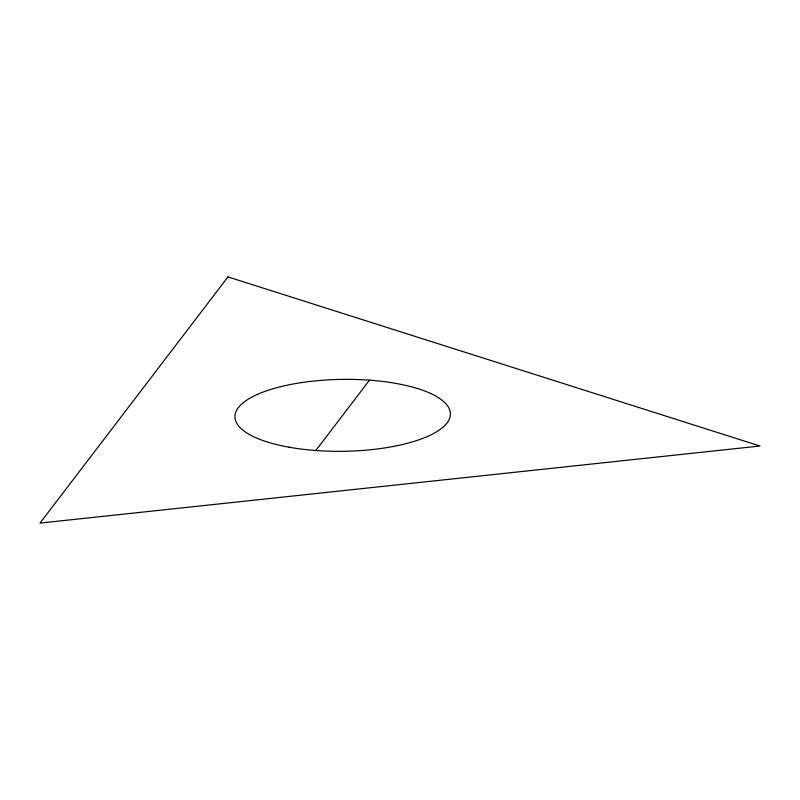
<?xml version="1.0" encoding="UTF-8"?>
<svg xmlns="http://www.w3.org/2000/svg" width="800" height="800" viewBox="0 0 800 800"><rect width="100%" height="100%" fill="white"/><g stroke="black" fill="none" stroke-linecap="round" stroke-linejoin="round"><path stroke-width="1.2" d="M315.8 450.51L369.51 380.17M227.97 276.91L40 523.09L760 446.02L227.97 276.91M289.14 447.22A107.75 35.97 -0.8 0 0 450.39 413.87A107.75 35.97 -0.8 0 0 288.43 384.93A107.75 35.97 -0.8 0 0 289.14 447.22"/></g></svg>
